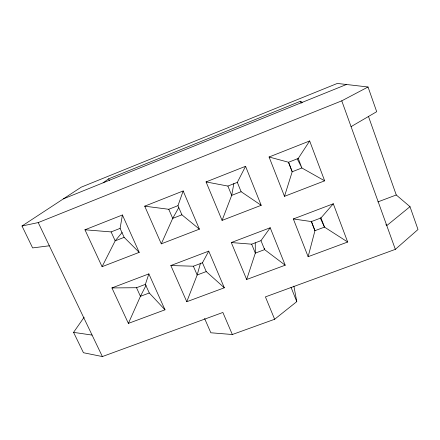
<?xml version="1.0" encoding="UTF-8"?>
<svg xmlns="http://www.w3.org/2000/svg" width="440" height="440" viewBox="0 0 440 440"><rect width="100%" height="100%" fill="white"/><g stroke="black" fill="none" stroke-linecap="round" stroke-linejoin="round"><path stroke-width="0.66" d="M139.2 252.368L124.141 237.347L120.093 228.388L122.413 214.979L84.953 229.79L102.075 266.684L139.2 252.368L122.413 214.979M233.871 183.524L231.688 195.371L222.079 220.396L261.195 205.31L245.564 166.298L206.069 181.913L222.079 220.396M308.127 256.69L314.947 230.692L311.427 221.568L293.348 218.955L308.127 256.69L347.677 242.017L333.289 203.77L293.348 218.955M200.53 263.087L197.17 274.984L186.774 301.725L224.323 287.793L208.736 251.125L170.841 265.535L186.774 301.725M284.488 196.328L292.204 171.754L288.541 162.261L269.082 156.998L284.488 196.328L324.659 180.829L309.661 140.96L269.082 156.998M246.664 279.499L231.292 242.55L270.193 227.761L285.197 265.199L246.664 279.499L255.321 253.115L255.25 242.831M164.995 309.81L149.281 292.991L145.382 284.367L148.863 273.889L111.936 287.93L128.387 323.389L164.995 309.81L148.863 273.889M199.397 229.147L181.891 214.808L177.969 205.667L183.172 190.96L144.711 206.168L161.293 243.843L199.397 229.147L183.172 190.96M128.387 323.389L140.437 296.312L146.031 285.362M161.293 243.843L172.7 218.394L178.722 207.691M102.075 266.684L115.176 240.845L122.122 232.49M206.069 181.913L227.882 186.071L237.331 182.364L245.564 166.298M170.841 265.535L193.38 266.216L202.461 262.779L208.736 251.125M324.659 180.829L301.879 167.981L292.204 171.754L288.514 162.278L298.238 158.45L309.661 140.96M293.87 286.11L296.78 301.62L274.637 319.264L232.331 334.516L222.871 312.461L102.366 356.56L83.441 352.726L73.568 332.37L84.145 317.218M231.292 242.55L251.664 244.173L260.975 240.647L270.193 227.761M311.427 221.568L320.975 217.954L333.289 203.77M274.637 319.264L265.419 296.89L395.346 249.348L418 229.504L409.998 206.679L396.264 194.975L368.555 116.677M409.998 206.679L386.777 225.605L385.886 224.587M103.147 182.798L108.653 178.822L300.476 101.244L302.313 102.328M49.33 245.79L32.621 247.913L22 226.006L81.202 187.176L337.31 83.441L368.033 86.993L376.695 111.7L351.07 126.638M22 226.006L38.22 222.58L341.764 100.843L368.033 86.993M63.366 198.875L346.44 84.496M84.953 229.79L111.106 231.913L120.093 228.388M144.711 206.168L168.757 209.281L177.969 205.667M124.141 237.347L115.176 240.845L111.106 231.913M181.891 214.808L172.7 218.394L168.757 209.281M261.195 205.31L241.115 191.697L231.688 195.371L227.882 186.071M111.936 287.93L136.521 287.716L145.382 284.367M377.872 201.911L396.264 194.975M149.281 292.991L140.437 296.312L136.521 287.716M224.323 287.793L206.234 271.574L197.17 274.984L193.38 266.216M232.331 334.516L210.837 332.772L204.6 318.483M73.568 332.37L92.081 335.082M347.677 242.017L324.478 227.112L320.205 217.811M285.197 265.199L264.611 249.623L260.975 240.647M297.248 158.857L301.879 167.981L298.238 158.45M38.22 222.58L102.366 356.56M108.653 178.822L109.494 180.697M202.461 262.779L206.234 271.574M251.664 244.173L255.321 253.115L264.611 249.623L264.534 248.276M237.331 182.364L241.115 191.697M291.033 287.326L296.78 301.62M311.262 221.188L314.947 230.692L324.478 227.112L320.975 217.954M300.476 101.244L301.197 103.163M341.764 100.843L395.346 249.348"/></g></svg>
